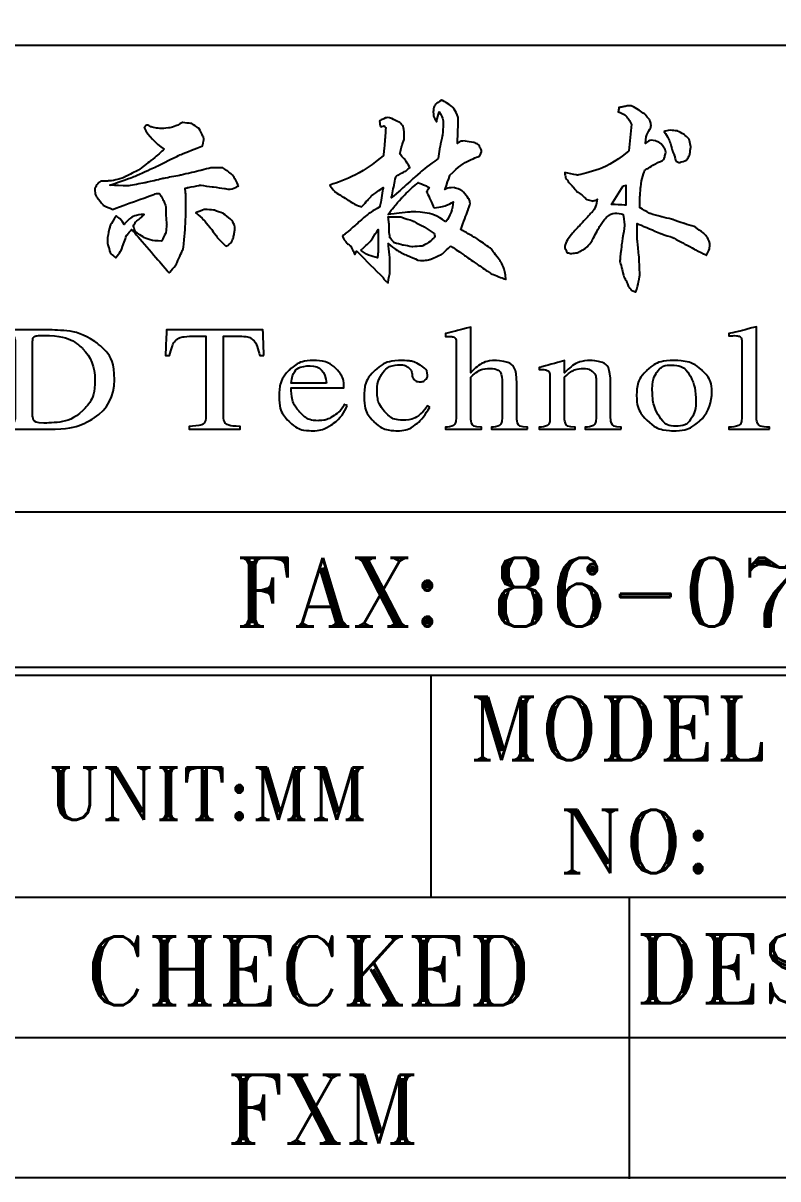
# Model space of a CAD drawing. Header units: millimetres. Extents: x 538 to 2776, y 409 to 1056.
# Drawn here: x 814.9 to 829.66, y 408.57 to 431.18 of the extents above; entities that cross this region are included whole.
import ezdxf

# ---------------------------------------------------------------- set-up
doc = ezdxf.new("R2010")
doc.units = ezdxf.units.MM
doc.layers.add('DWG', color=7, linetype='Continuous')
doc.layers.add('layer 1', color=7, linetype='Continuous')
doc.styles.add('ROMANT', font='ROMANT.shx', dxfattribs={"oblique": 10})

msp = doc.modelspace()

# ---------------------------------------------------------------- linework, layer by layer
at = {"layer": 'DWG', "linetype": 'ByBlock'}
for points in [[(848.042, 501.96), (848.042, 408.586), (714.777, 408.586), (714.777, 501.96)], [(848.042, 408.586), (714.777, 408.586), (714.777, 501.96), (848.042, 501.96)], [(778.418, 418.413), (778.418, 418.575), (848.042, 418.575), (848.042, 418.413)]]:
    msp.add_lwpolyline(points, close=True, dxfattribs=at)
msp.add_lwpolyline([(848.042, 430.742), (778.62, 430.742, 0.414214), (778.418, 430.54), (778.418, 408.586)], format="xyb", dxfattribs=at)
at = {"layer": 'DWG'}
msp.add_lwpolyline([(778.418, 421.614), (848.042, 421.614)], dxfattribs=at)
at = {"layer": 'DWG', "linetype": 'ByBlock'}
for points in [[(822.875, 418.413), (822.875, 414.078)], [(792.124, 414.078), (848.042, 414.078)], [(826.749, 414.078), (826.749, 408.568)], [(802.405, 411.332), (848.042, 411.332)]]:
    msp.add_lwpolyline(points, dxfattribs=at)
at = {"layer": 'layer 1', "color": 0}
for points, knots in [([(823.019, 428.529), (823.019, 428.529), (823.051, 428.757), (823.051, 428.757), (823.051, 428.757), (823.051, 428.757), (823.1, 428.986), (823.1, 428.986), (823.1, 428.986), (823.1, 428.986), (823.117, 429.214), (823.117, 429.214), (823.117, 429.214), (823.117, 429.29), (823.089, 429.366), (823.035, 429.443), (823.035, 429.443), (823.035, 429.443), (822.986, 429.247), (822.986, 429.247), (822.986, 429.247), (822.943, 429.301), (822.92, 429.366), (822.92, 429.443), (822.92, 429.443), (822.92, 429.53), (822.975, 429.606), (823.084, 429.671), (823.084, 429.671), (823.247, 429.595), (823.356, 429.48), (823.41, 429.328), (823.41, 429.328), (823.41, 429.328), (823.394, 428.822), (823.394, 428.822), (823.394, 428.822), (823.427, 428.855), (823.475, 428.871), (823.541, 428.871), (823.541, 428.871), (823.541, 428.871), (823.72, 428.839), (823.72, 428.839), (823.72, 428.839), (823.785, 428.817), (823.823, 428.784), (823.834, 428.741), (823.834, 428.741), (823.867, 428.708), (823.867, 428.654), (823.834, 428.578), (823.834, 428.578), (823.617, 428.501), (823.421, 428.377), (823.247, 428.203), (823.247, 428.203), (823.247, 428.203), (823.149, 427.925), (823.149, 427.925), (823.149, 427.925), (823.182, 427.947), (823.241, 427.958), (823.328, 427.958), (823.328, 427.958), (823.415, 427.936), (823.475, 427.909), (823.508, 427.876), (823.508, 427.876), (823.508, 427.876), (823.622, 427.73), (823.622, 427.73), (823.622, 427.73), (823.644, 427.675), (823.639, 427.61), (823.606, 427.534), (823.606, 427.534), (823.606, 427.534), (823.459, 427.142), (823.459, 427.142), (823.459, 427.142), (823.459, 427.142), (823.769, 426.962), (823.769, 426.962), (823.769, 426.962), (823.769, 426.962), (824.046, 426.767), (824.046, 426.767), (824.046, 426.767), (824.046, 426.767), (824.242, 426.506), (824.242, 426.506), (824.242, 426.506), (824.297, 426.408), (824.329, 426.293), (824.34, 426.163), (824.34, 426.163), (824.34, 426.163), (824.046, 426.277), (824.046, 426.277), (824.046, 426.277), (824.046, 426.277), (823.785, 426.457), (823.785, 426.457), (823.785, 426.457), (823.785, 426.457), (823.524, 426.637), (823.524, 426.637), (823.524, 426.637), (823.524, 426.637), (823.263, 426.816), (823.263, 426.816), (823.263, 426.816), (823.263, 426.816), (823.084, 426.653), (823.084, 426.653), (823.084, 426.653), (823.084, 426.653), (822.856, 426.554), (822.856, 426.554), (822.856, 426.554), (822.769, 426.533), (822.692, 426.527), (822.627, 426.538), (822.627, 426.538), (822.627, 426.538), (822.398, 426.637), (822.398, 426.637), (822.398, 426.637), (822.29, 426.68), (822.17, 426.756), (822.04, 426.865), (822.04, 426.865), (822.061, 426.691), (822.073, 426.56), (822.073, 426.473), (822.073, 426.473), (822.073, 426.408), (822.073, 426.343), (822.073, 426.277), (822.073, 426.277), (822.05, 426.19), (822.04, 426.131), (822.04, 426.098), (822.04, 426.098), (821.974, 426.142), (821.942, 426.174), (821.942, 426.196), (821.942, 426.196), (821.942, 426.196), (821.42, 426.718), (821.42, 426.718), (821.42, 426.718), (821.42, 426.718), (821.387, 426.653), (821.387, 426.653), (821.387, 426.653), (821.387, 426.653), (821.338, 426.751), (821.338, 426.751), (821.338, 426.751), (821.338, 426.751), (821.306, 426.816), (821.306, 426.816), (821.306, 426.816), (821.306, 426.816), (821.24, 426.865), (821.24, 426.865), (821.24, 426.865), (821.24, 426.865), (821.175, 426.946), (821.175, 426.946), (821.175, 426.946), (821.175, 426.946), (821.143, 427.012), (821.143, 427.012), (821.143, 427.012), (821.143, 427.012), (821.207, 427.061), (821.207, 427.061), (821.207, 427.061), (821.36, 427.191), (821.471, 427.289), (821.542, 427.354), (821.542, 427.354), (821.613, 427.42), (821.725, 427.496), (821.876, 427.583), (821.876, 427.583), (821.876, 427.583), (821.942, 427.958), (821.942, 427.958), (821.942, 427.958), (821.855, 427.904), (821.779, 427.849), (821.713, 427.795), (821.713, 427.795), (821.692, 427.773), (821.626, 427.702), (821.518, 427.583), (821.518, 427.583), (821.518, 427.583), (821.387, 427.631), (821.387, 427.631), (821.387, 427.631), (821.387, 427.631), (821.257, 427.713), (821.257, 427.713), (821.257, 427.713), (821.257, 427.713), (821.126, 427.795), (821.126, 427.795), (821.126, 427.795), (821.126, 427.795), (820.996, 427.876), (820.996, 427.876), (820.996, 427.876), (820.996, 427.876), (820.898, 428.007), (820.898, 428.007), (820.898, 428.007), (821.267, 428.126), (821.615, 428.317), (821.942, 428.578), (821.942, 428.578), (821.953, 428.632), (821.963, 428.735), (821.974, 428.888), (821.974, 428.888), (821.986, 429.04), (821.99, 429.122), (821.99, 429.132), (821.99, 429.132), (821.99, 429.132), (821.958, 429.165), (821.958, 429.165), (821.958, 429.165), (821.958, 429.165), (821.893, 429.149), (821.893, 429.149), (821.893, 429.149), (821.86, 429.236), (821.876, 429.285), (821.942, 429.296), (821.942, 429.296), (821.986, 429.328), (822.04, 429.334), (822.105, 429.312), (822.105, 429.312), (822.105, 429.312), (822.268, 429.23), (822.268, 429.23), (822.268, 429.23), (822.323, 429.176), (822.35, 429.116), (822.35, 429.051), (822.35, 429.051), (822.35, 429.051), (822.35, 428.904), (822.35, 428.904), (822.35, 428.904), (822.35, 428.904), (822.301, 428.757), (822.301, 428.757), (822.301, 428.757), (822.301, 428.757), (822.268, 428.627), (822.268, 428.627), (822.268, 428.627), (822.311, 428.561), (822.344, 428.523), (822.366, 428.513), (822.366, 428.513), (822.366, 428.513), (822.464, 428.349), (822.464, 428.349), (822.464, 428.349), (822.464, 428.349), (822.382, 428.284), (822.382, 428.284), (822.382, 428.284), (822.382, 428.284), (822.284, 428.235), (822.284, 428.235), (822.284, 428.235), (822.284, 428.235), (822.203, 428.186), (822.203, 428.186), (822.203, 428.186), (822.192, 428.175), (822.181, 428.143), (822.17, 428.088), (822.17, 428.088), (822.17, 428.088), (822.105, 427.762), (822.105, 427.762), (822.105, 427.762), (822.247, 427.882), (822.385, 428.004), (822.521, 428.129), (822.521, 428.129), (822.657, 428.254), (822.823, 428.387), (823.019, 428.529)], [0, 0, 0, 0, 0.013158, 0.013158, 0.013158, 0.019737, 0.026316, 0.026316, 0.026316, 0.032895, 0.039474, 0.039474, 0.039474, 0.046053, 0.052632, 0.052632, 0.052632, 0.059211, 0.065789, 0.065789, 0.065789, 0.072368, 0.078947, 0.078947, 0.078947, 0.085526, 0.092105, 0.092105, 0.092105, 0.098684, 0.105263, 0.105263, 0.105263, 0.111842, 0.118421, 0.118421, 0.118421, 0.125, 0.131579, 0.131579, 0.131579, 0.138158, 0.144737, 0.144737, 0.144737, 0.151316, 0.157895, 0.157895, 0.157895, 0.164474, 0.171053, 0.171053, 0.171053, 0.177632, 0.184211, 0.184211, 0.184211, 0.190789, 0.197368, 0.197368, 0.197368, 0.203947, 0.210526, 0.210526, 0.210526, 0.217105, 0.223684, 0.223684, 0.223684, 0.230263, 0.236842, 0.236842, 0.236842, 0.243421, 0.25, 0.25, 0.25, 0.256579, 0.263158, 0.263158, 0.263158, 0.269737, 0.276316, 0.276316, 0.276316, 0.282895, 0.289474, 0.289474, 0.289474, 0.296053, 0.302632, 0.302632, 0.302632, 0.309211, 0.315789, 0.315789, 0.315789, 0.322368, 0.328947, 0.328947, 0.328947, 0.335526, 0.342105, 0.342105, 0.342105, 0.348684, 0.355263, 0.355263, 0.355263, 0.361842, 0.368421, 0.368421, 0.368421, 0.375, 0.381579, 0.381579, 0.381579, 0.388158, 0.394737, 0.394737, 0.394737, 0.401316, 0.407895, 0.407895, 0.407895, 0.414474, 0.421053, 0.421053, 0.421053, 0.427632, 0.434211, 0.434211, 0.434211, 0.440789, 0.447368, 0.447368, 0.447368, 0.453947, 0.460526, 0.460526, 0.460526, 0.467105, 0.473684, 0.473684, 0.473684, 0.480263, 0.486842, 0.486842, 0.486842, 0.493421, 0.5, 0.5, 0.5, 0.506579, 0.513158, 0.513158, 0.513158, 0.519737, 0.526316, 0.526316, 0.526316, 0.532895, 0.539474, 0.539474, 0.539474, 0.546053, 0.552632, 0.552632, 0.552632, 0.559211, 0.565789, 0.565789, 0.565789, 0.572368, 0.578947, 0.578947, 0.578947, 0.585526, 0.592105, 0.592105, 0.592105, 0.598684, 0.605263, 0.605263, 0.605263, 0.611842, 0.618421, 0.618421, 0.618421, 0.625, 0.631579, 0.631579, 0.631579, 0.638158, 0.644737, 0.644737, 0.644737, 0.651316, 0.657895, 0.657895, 0.657895, 0.664474, 0.671053, 0.671053, 0.671053, 0.677632, 0.684211, 0.684211, 0.684211, 0.690789, 0.697368, 0.697368, 0.697368, 0.703947, 0.710526, 0.710526, 0.710526, 0.717105, 0.723684, 0.723684, 0.723684, 0.730263, 0.736842, 0.736842, 0.736842, 0.743421, 0.75, 0.75, 0.75, 0.756579, 0.763158, 0.763158, 0.763158, 0.769737, 0.776316, 0.776316, 0.776316, 0.782895, 0.789474, 0.789474, 0.789474, 0.796053, 0.802632, 0.802632, 0.802632, 0.809211, 0.815789, 0.815789, 0.815789, 0.822368, 0.828947, 0.828947, 0.828947, 0.835526, 0.842105, 0.842105, 0.842105, 0.848684, 0.855263, 0.855263, 0.855263, 0.861842, 0.868421, 0.868421, 0.868421, 0.875, 0.881579, 0.881579, 0.881579, 0.888158, 0.894737, 0.894737, 0.894737, 0.901316, 0.907895, 0.907895, 0.907895, 0.914474, 0.921053, 0.921053, 0.921053, 0.927632, 0.934211, 0.934211, 0.934211, 0.940789, 0.947368, 0.947368, 0.947368, 0.953947, 0.960526, 0.960526, 0.960526, 0.967105, 0.973684, 0.973684, 0.973684, 0.980263, 0.986842, 0.986842, 0.986842, 0.993421, 1, 1, 1, 1]), ([(826.748, 428.676), (826.748, 428.676), (826.797, 429.198), (826.797, 429.198), (826.797, 429.198), (826.743, 429.317), (826.656, 429.399), (826.536, 429.443), (826.536, 429.443), (826.536, 429.443), (826.552, 429.524), (826.552, 429.524), (826.552, 429.524), (826.552, 429.524), (826.634, 429.54), (826.634, 429.54), (826.634, 429.54), (826.634, 429.54), (826.716, 429.557), (826.716, 429.557), (826.716, 429.557), (826.716, 429.557), (826.797, 429.557), (826.797, 429.557), (826.797, 429.557), (826.797, 429.557), (826.944, 429.475), (826.944, 429.475), (826.944, 429.475), (826.944, 429.475), (827.058, 429.393), (827.058, 429.393), (827.058, 429.393), (827.058, 429.393), (827.156, 429.279), (827.156, 429.279), (827.156, 429.279), (827.178, 429.214), (827.183, 429.165), (827.172, 429.132), (827.172, 429.132), (827.107, 429.035), (827.074, 428.931), (827.074, 428.822), (827.074, 428.822), (827.129, 428.877), (827.194, 428.893), (827.27, 428.871), (827.27, 428.871), (827.335, 428.85), (827.387, 428.812), (827.425, 428.757), (827.425, 428.757), (827.463, 428.703), (827.472, 428.643), (827.45, 428.578), (827.45, 428.578), (827.45, 428.523), (827.401, 428.48), (827.303, 428.447), (827.303, 428.447), (827.303, 428.447), (827.058, 428.3), (827.058, 428.3), (827.058, 428.3), (827.015, 428.181), (826.987, 428.069), (826.977, 427.966), (826.977, 427.966), (826.966, 427.862), (826.96, 427.73), (826.96, 427.566), (826.96, 427.566), (826.96, 427.566), (827.156, 427.452), (827.156, 427.452), (827.156, 427.452), (827.156, 427.452), (827.385, 427.387), (827.385, 427.387), (827.385, 427.387), (827.385, 427.387), (827.596, 427.338), (827.596, 427.338), (827.596, 427.338), (827.596, 427.338), (827.825, 427.256), (827.825, 427.256), (827.825, 427.256), (827.825, 427.256), (828.037, 427.191), (828.037, 427.191), (828.037, 427.191), (828.037, 427.191), (828.216, 427.061), (828.216, 427.061), (828.216, 427.061), (828.271, 427.006), (828.309, 426.941), (828.331, 426.865), (828.331, 426.865), (828.331, 426.788), (828.309, 426.712), (828.265, 426.637), (828.265, 426.637), (828.265, 426.637), (828.037, 426.751), (828.037, 426.751), (828.037, 426.751), (828.037, 426.751), (827.825, 426.865), (827.825, 426.865), (827.825, 426.865), (827.825, 426.865), (827.613, 426.979), (827.613, 426.979), (827.613, 426.979), (827.613, 426.979), (827.368, 427.061), (827.368, 427.061), (827.368, 427.061), (827.368, 427.061), (826.911, 427.256), (826.911, 427.256), (826.911, 427.256), (826.911, 427.256), (826.911, 426.93), (826.911, 426.93), (826.911, 426.93), (826.911, 426.93), (826.944, 426.604), (826.944, 426.604), (826.944, 426.604), (826.944, 426.604), (826.96, 426.261), (826.96, 426.261), (826.96, 426.261), (826.938, 426.109), (826.911, 425.995), (826.879, 425.918), (826.879, 425.918), (826.879, 425.918), (826.797, 425.951), (826.797, 425.951), (826.797, 425.951), (826.797, 425.951), (826.732, 426.032), (826.732, 426.032), (826.732, 426.032), (826.732, 426.032), (826.699, 426.131), (826.699, 426.131), (826.699, 426.131), (826.699, 426.131), (826.65, 426.212), (826.65, 426.212), (826.65, 426.212), (826.65, 426.212), (826.569, 426.522), (826.569, 426.522), (826.569, 426.522), (826.569, 426.522), (826.601, 426.832), (826.601, 426.832), (826.601, 426.832), (826.601, 426.832), (826.65, 427.126), (826.65, 427.126), (826.65, 427.126), (826.661, 427.191), (826.656, 427.294), (826.634, 427.436), (826.634, 427.436), (826.503, 427.468), (826.408, 427.46), (826.348, 427.411), (826.348, 427.411), (826.289, 427.362), (826.232, 427.294), (826.177, 427.207), (826.177, 427.207), (826.177, 427.207), (826.03, 426.93), (826.03, 426.93), (826.03, 426.93), (825.987, 426.854), (825.921, 426.788), (825.834, 426.734), (825.834, 426.734), (825.834, 426.734), (825.737, 426.685), (825.737, 426.685), (825.737, 426.685), (825.737, 426.685), (825.623, 426.669), (825.623, 426.669), (825.623, 426.669), (825.623, 426.669), (825.541, 426.685), (825.541, 426.685), (825.541, 426.685), (825.541, 426.685), (825.492, 426.783), (825.492, 426.783), (825.492, 426.783), (825.503, 426.87), (825.546, 426.957), (825.623, 427.044), (825.623, 427.044), (825.623, 427.044), (825.818, 427.256), (825.818, 427.256), (825.818, 427.256), (825.818, 427.256), (826.014, 427.468), (826.014, 427.468), (826.014, 427.468), (826.068, 427.523), (826.107, 427.61), (826.128, 427.73), (826.128, 427.73), (826.117, 427.718), (826.085, 427.708), (826.03, 427.697), (826.03, 427.697), (826.03, 427.697), (825.916, 427.73), (825.916, 427.73), (825.916, 427.73), (825.916, 427.73), (825.834, 427.811), (825.834, 427.811), (825.834, 427.811), (825.834, 427.811), (825.737, 427.876), (825.737, 427.876), (825.737, 427.876), (825.737, 427.876), (825.655, 427.974), (825.655, 427.974), (825.655, 427.974), (825.655, 427.974), (825.573, 428.056), (825.573, 428.056), (825.573, 428.056), (825.573, 428.056), (825.508, 428.153), (825.508, 428.153), (825.508, 428.153), (825.508, 428.153), (825.492, 428.252), (825.492, 428.252), (825.492, 428.252), (825.492, 428.252), (825.737, 428.203), (825.737, 428.203), (825.737, 428.203), (826.107, 428.279), (826.443, 428.436), (826.748, 428.676)], [0, 0, 0, 0, 0.015385, 0.015385, 0.015385, 0.023077, 0.030769, 0.030769, 0.030769, 0.038462, 0.046154, 0.046154, 0.046154, 0.053846, 0.061538, 0.061538, 0.061538, 0.069231, 0.076923, 0.076923, 0.076923, 0.084615, 0.092308, 0.092308, 0.092308, 0.1, 0.107692, 0.107692, 0.107692, 0.115385, 0.123077, 0.123077, 0.123077, 0.130769, 0.138462, 0.138462, 0.138462, 0.146154, 0.153846, 0.153846, 0.153846, 0.161538, 0.169231, 0.169231, 0.169231, 0.176923, 0.184615, 0.184615, 0.184615, 0.192308, 0.2, 0.2, 0.2, 0.207692, 0.215385, 0.215385, 0.215385, 0.223077, 0.230769, 0.230769, 0.230769, 0.238462, 0.246154, 0.246154, 0.246154, 0.253846, 0.261538, 0.261538, 0.261538, 0.269231, 0.276923, 0.276923, 0.276923, 0.284615, 0.292308, 0.292308, 0.292308, 0.3, 0.307692, 0.307692, 0.307692, 0.315385, 0.323077, 0.323077, 0.323077, 0.330769, 0.338462, 0.338462, 0.338462, 0.346154, 0.353846, 0.353846, 0.353846, 0.361538, 0.369231, 0.369231, 0.369231, 0.376923, 0.384615, 0.384615, 0.384615, 0.392308, 0.4, 0.4, 0.4, 0.407692, 0.415385, 0.415385, 0.415385, 0.423077, 0.430769, 0.430769, 0.430769, 0.438462, 0.446154, 0.446154, 0.446154, 0.453846, 0.461538, 0.461538, 0.461538, 0.469231, 0.476923, 0.476923, 0.476923, 0.484615, 0.492308, 0.492308, 0.492308, 0.5, 0.507692, 0.507692, 0.507692, 0.515385, 0.523077, 0.523077, 0.523077, 0.530769, 0.538462, 0.538462, 0.538462, 0.546154, 0.553846, 0.553846, 0.553846, 0.561538, 0.569231, 0.569231, 0.569231, 0.576923, 0.584615, 0.584615, 0.584615, 0.592308, 0.6, 0.6, 0.6, 0.607692, 0.615385, 0.615385, 0.615385, 0.623077, 0.630769, 0.630769, 0.630769, 0.638462, 0.646154, 0.646154, 0.646154, 0.653846, 0.661538, 0.661538, 0.661538, 0.669231, 0.676923, 0.676923, 0.676923, 0.684615, 0.692308, 0.692308, 0.692308, 0.7, 0.707692, 0.707692, 0.707692, 0.715385, 0.723077, 0.723077, 0.723077, 0.730769, 0.738462, 0.738462, 0.738462, 0.746154, 0.753846, 0.753846, 0.753846, 0.761538, 0.769231, 0.769231, 0.769231, 0.776923, 0.784615, 0.784615, 0.784615, 0.792308, 0.8, 0.8, 0.8, 0.807692, 0.815385, 0.815385, 0.815385, 0.823077, 0.830769, 0.830769, 0.830769, 0.838462, 0.846154, 0.846154, 0.846154, 0.853846, 0.861538, 0.861538, 0.861538, 0.869231, 0.876923, 0.876923, 0.876923, 0.884615, 0.892308, 0.892308, 0.892308, 0.9, 0.907692, 0.907692, 0.907692, 0.915385, 0.923077, 0.923077, 0.923077, 0.930769, 0.938462, 0.938462, 0.938462, 0.946154, 0.953846, 0.953846, 0.953846, 0.961538, 0.969231, 0.969231, 0.969231, 0.976923, 0.984615, 0.984615, 0.984615, 0.992308, 1, 1, 1, 1]), ([(817.657, 428.708), (817.483, 428.828), (817.353, 428.969), (817.266, 429.132), (817.266, 429.132), (817.299, 429.187), (817.342, 429.192), (817.396, 429.149), (817.396, 429.149), (817.483, 429.127), (817.554, 429.116), (817.609, 429.116), (817.609, 429.116), (817.739, 429.116), (817.875, 429.154), (818.016, 429.23), (818.016, 429.23), (818.016, 429.23), (818.196, 429.214), (818.196, 429.214), (818.196, 429.214), (818.196, 429.214), (818.343, 429.116), (818.343, 429.116), (818.343, 429.116), (818.343, 429.116), (818.424, 428.953), (818.424, 428.953), (818.424, 428.953), (818.435, 428.921), (818.43, 428.861), (818.408, 428.774), (818.408, 428.774), (818.408, 428.774), (817.951, 428.594), (817.951, 428.594), (817.951, 428.594), (817.951, 428.594), (817.494, 428.366), (817.494, 428.366), (817.494, 428.366), (817.494, 428.366), (817.054, 428.17), (817.054, 428.17), (817.054, 428.17), (817.054, 428.17), (816.597, 428.007), (816.597, 428.007), (816.597, 428.007), (816.597, 428.007), (816.956, 427.991), (816.956, 427.991), (816.956, 427.991), (816.956, 427.991), (817.299, 428.056), (817.299, 428.056), (817.299, 428.056), (817.299, 428.056), (817.641, 428.137), (817.641, 428.137), (817.641, 428.137), (817.641, 428.137), (817.984, 428.203), (817.984, 428.203), (817.984, 428.203), (817.984, 428.203), (818.196, 428.252), (818.196, 428.252), (818.196, 428.252), (818.196, 428.252), (818.392, 428.3), (818.392, 428.3), (818.392, 428.3), (818.392, 428.3), (818.587, 428.349), (818.587, 428.349), (818.587, 428.349), (818.587, 428.349), (818.8, 428.349), (818.8, 428.349), (818.8, 428.349), (818.8, 428.349), (818.898, 428.284), (818.898, 428.284), (818.898, 428.284), (818.898, 428.284), (818.995, 428.203), (818.995, 428.203), (818.995, 428.203), (818.995, 428.203), (819.061, 428.105), (819.061, 428.105), (819.061, 428.105), (819.061, 428.105), (819.109, 427.991), (819.109, 427.991), (819.109, 427.991), (819.022, 427.936), (818.935, 427.92), (818.848, 427.942), (818.848, 427.942), (818.848, 427.942), (818.604, 427.974), (818.604, 427.974), (818.604, 427.974), (818.604, 427.974), (818.359, 428.007), (818.359, 428.007), (818.359, 428.007), (818.359, 428.007), (818.115, 427.958), (818.115, 427.958), (818.115, 427.958), (818.115, 427.958), (818.065, 427.942), (818.065, 427.942), (818.065, 427.942), (818.065, 427.942), (818.082, 427.827), (818.082, 427.827), (818.082, 427.827), (818.082, 427.827), (818.082, 427.762), (818.082, 427.762), (818.082, 427.762), (818.082, 427.762), (818.082, 427.42), (818.082, 427.42), (818.082, 427.42), (818.082, 427.42), (818.065, 427.093), (818.065, 427.093), (818.065, 427.093), (818.065, 427.093), (818.032, 426.767), (818.032, 426.767), (818.032, 426.767), (818.032, 426.767), (817.886, 426.44), (817.886, 426.44), (817.886, 426.44), (817.886, 426.44), (817.755, 426.293), (817.755, 426.293), (817.755, 426.293), (817.755, 426.293), (817.021, 427.142), (817.021, 427.142), (817.021, 427.142), (817.021, 427.142), (816.924, 427.028), (816.924, 427.028), (816.924, 427.028), (816.924, 427.028), (816.874, 426.881), (816.874, 426.881), (816.874, 426.881), (816.874, 426.881), (816.809, 426.718), (816.809, 426.718), (816.809, 426.718), (816.809, 426.718), (816.711, 426.587), (816.711, 426.587), (816.711, 426.587), (816.635, 426.642), (816.591, 426.701), (816.58, 426.767), (816.58, 426.767), (816.559, 426.811), (816.548, 426.881), (816.548, 426.979), (816.548, 426.979), (816.548, 426.979), (816.597, 427.207), (816.597, 427.207), (816.597, 427.207), (816.597, 427.207), (816.711, 427.403), (816.711, 427.403), (816.711, 427.403), (816.777, 427.37), (816.831, 427.316), (816.874, 427.24), (816.874, 427.24), (816.972, 427.36), (817.102, 427.425), (817.266, 427.436), (817.266, 427.436), (817.266, 427.436), (817.185, 427.354), (817.185, 427.354), (817.185, 427.354), (817.185, 427.354), (817.102, 427.289), (817.102, 427.289), (817.102, 427.289), (817.102, 427.289), (817.054, 427.207), (817.054, 427.207), (817.054, 427.207), (817.054, 427.207), (817.086, 427.109), (817.086, 427.109), (817.086, 427.109), (817.239, 426.979), (817.413, 426.914), (817.609, 426.914), (817.609, 426.914), (817.609, 426.914), (817.69, 427.077), (817.69, 427.077), (817.69, 427.077), (817.69, 427.077), (817.707, 427.24), (817.707, 427.24), (817.707, 427.24), (817.707, 427.24), (817.69, 427.42), (817.69, 427.42), (817.69, 427.42), (817.69, 427.42), (817.69, 427.583), (817.69, 427.583), (817.69, 427.583), (817.69, 427.583), (817.657, 427.681), (817.657, 427.681), (817.657, 427.681), (817.657, 427.681), (817.609, 427.778), (817.609, 427.778), (817.609, 427.778), (817.609, 427.778), (817.56, 427.844), (817.56, 427.844), (817.56, 427.844), (817.505, 427.844), (817.473, 427.838), (817.462, 427.827), (817.462, 427.827), (817.462, 427.827), (816.646, 427.534), (816.646, 427.534), (816.646, 427.534), (816.646, 427.534), (816.466, 427.615), (816.466, 427.615), (816.466, 427.615), (816.466, 427.615), (816.336, 427.778), (816.336, 427.778), (816.336, 427.778), (816.314, 427.811), (816.303, 427.865), (816.303, 427.942), (816.303, 427.942), (816.325, 427.996), (816.363, 428.045), (816.417, 428.088), (816.417, 428.088), (816.417, 428.088), (816.548, 428.088), (816.548, 428.088), (816.548, 428.088), (816.624, 428.088), (816.727, 428.11), (816.858, 428.153), (816.858, 428.153), (816.858, 428.153), (817.152, 428.3), (817.152, 428.3), (817.152, 428.3), (817.152, 428.3), (817.413, 428.496), (817.413, 428.496), (817.413, 428.496), (817.413, 428.496), (817.657, 428.708), (817.657, 428.708)], [0, 0, 0, 0, 0.014286, 0.014286, 0.014286, 0.021429, 0.028571, 0.028571, 0.028571, 0.035714, 0.042857, 0.042857, 0.042857, 0.05, 0.057143, 0.057143, 0.057143, 0.064286, 0.071429, 0.071429, 0.071429, 0.078571, 0.085714, 0.085714, 0.085714, 0.092857, 0.1, 0.1, 0.1, 0.107143, 0.114286, 0.114286, 0.114286, 0.121429, 0.128571, 0.128571, 0.128571, 0.135714, 0.142857, 0.142857, 0.142857, 0.15, 0.157143, 0.157143, 0.157143, 0.164286, 0.171429, 0.171429, 0.171429, 0.178571, 0.185714, 0.185714, 0.185714, 0.192857, 0.2, 0.2, 0.2, 0.207143, 0.214286, 0.214286, 0.214286, 0.221429, 0.228571, 0.228571, 0.228571, 0.235714, 0.242857, 0.242857, 0.242857, 0.25, 0.257143, 0.257143, 0.257143, 0.264286, 0.271429, 0.271429, 0.271429, 0.278571, 0.285714, 0.285714, 0.285714, 0.292857, 0.3, 0.3, 0.3, 0.307143, 0.314286, 0.314286, 0.314286, 0.321429, 0.328571, 0.328571, 0.328571, 0.335714, 0.342857, 0.342857, 0.342857, 0.35, 0.357143, 0.357143, 0.357143, 0.364286, 0.371429, 0.371429, 0.371429, 0.378571, 0.385714, 0.385714, 0.385714, 0.392857, 0.4, 0.4, 0.4, 0.407143, 0.414286, 0.414286, 0.414286, 0.421429, 0.428571, 0.428571, 0.428571, 0.435714, 0.442857, 0.442857, 0.442857, 0.45, 0.457143, 0.457143, 0.457143, 0.464286, 0.471429, 0.471429, 0.471429, 0.478571, 0.485714, 0.485714, 0.485714, 0.492857, 0.5, 0.5, 0.5, 0.507143, 0.514286, 0.514286, 0.514286, 0.521429, 0.528571, 0.528571, 0.528571, 0.535714, 0.542857, 0.542857, 0.542857, 0.55, 0.557143, 0.557143, 0.557143, 0.564286, 0.571429, 0.571429, 0.571429, 0.578571, 0.585714, 0.585714, 0.585714, 0.592857, 0.6, 0.6, 0.6, 0.607143, 0.614286, 0.614286, 0.614286, 0.621429, 0.628571, 0.628571, 0.628571, 0.635714, 0.642857, 0.642857, 0.642857, 0.65, 0.657143, 0.657143, 0.657143, 0.664286, 0.671429, 0.671429, 0.671429, 0.678571, 0.685714, 0.685714, 0.685714, 0.692857, 0.7, 0.7, 0.7, 0.707143, 0.714286, 0.714286, 0.714286, 0.721429, 0.728571, 0.728571, 0.728571, 0.735714, 0.742857, 0.742857, 0.742857, 0.75, 0.757143, 0.757143, 0.757143, 0.764286, 0.771429, 0.771429, 0.771429, 0.778571, 0.785714, 0.785714, 0.785714, 0.792857, 0.8, 0.8, 0.8, 0.807143, 0.814286, 0.814286, 0.814286, 0.821429, 0.828571, 0.828571, 0.828571, 0.835714, 0.842857, 0.842857, 0.842857, 0.85, 0.857143, 0.857143, 0.857143, 0.864286, 0.871429, 0.871429, 0.871429, 0.878571, 0.885714, 0.885714, 0.885714, 0.892857, 0.9, 0.9, 0.9, 0.907143, 0.914286, 0.914286, 0.914286, 0.921429, 0.928571, 0.928571, 0.928571, 0.935714, 0.942857, 0.942857, 0.942857, 0.95, 0.957143, 0.957143, 0.957143, 0.964286, 0.971429, 0.971429, 0.971429, 0.978571, 0.985714, 0.985714, 0.985714, 0.992857, 1, 1, 1, 1]), ([(827.923, 428.904), (827.923, 428.904), (827.955, 428.757), (827.955, 428.757), (827.955, 428.757), (827.955, 428.757), (827.939, 428.61), (827.939, 428.61), (827.939, 428.61), (827.907, 428.545), (827.885, 428.507), (827.874, 428.496), (827.874, 428.496), (827.874, 428.496), (827.727, 428.447), (827.727, 428.447), (827.727, 428.447), (827.727, 428.447), (827.662, 428.48), (827.662, 428.48), (827.662, 428.48), (827.662, 428.48), (827.646, 428.545), (827.646, 428.545), (827.646, 428.545), (827.646, 428.545), (827.629, 428.61), (827.629, 428.61), (827.629, 428.61), (827.629, 428.61), (827.596, 428.676), (827.596, 428.676), (827.596, 428.676), (827.564, 428.828), (827.509, 428.953), (827.433, 429.051), (827.433, 429.051), (827.444, 429.062), (827.488, 429.073), (827.564, 429.083), (827.564, 429.083), (827.564, 429.083), (827.694, 429.067), (827.694, 429.067), (827.694, 429.067), (827.694, 429.067), (827.825, 429.002), (827.825, 429.002), (827.825, 429.002), (827.825, 429.002), (827.923, 428.904), (827.923, 428.904)], [0, 0, 0, 0, 0.076923, 0.076923, 0.076923, 0.115385, 0.153846, 0.153846, 0.153846, 0.192308, 0.230769, 0.230769, 0.230769, 0.269231, 0.307692, 0.307692, 0.307692, 0.346154, 0.384615, 0.384615, 0.384615, 0.423077, 0.461538, 0.461538, 0.461538, 0.5, 0.538462, 0.538462, 0.538462, 0.576923, 0.615385, 0.615385, 0.615385, 0.653846, 0.692308, 0.692308, 0.692308, 0.730769, 0.769231, 0.769231, 0.769231, 0.807692, 0.846154, 0.846154, 0.846154, 0.884615, 0.923077, 0.923077, 0.923077, 0.961538, 1, 1, 1, 1]), ([(823.166, 427.289), (823.253, 427.409), (823.301, 427.539), (823.312, 427.681), (823.312, 427.681), (823.204, 427.615), (823.079, 427.577), (822.937, 427.566), (822.937, 427.566), (822.937, 427.566), (822.79, 427.876), (822.79, 427.876), (822.79, 427.876), (822.79, 427.876), (822.839, 427.958), (822.839, 427.958), (822.839, 427.958), (822.839, 427.958), (822.79, 427.991), (822.79, 427.991), (822.79, 427.991), (822.79, 427.991), (822.709, 428.023), (822.709, 428.023), (822.709, 428.023), (822.709, 428.023), (822.627, 428.056), (822.627, 428.056), (822.627, 428.056), (822.529, 427.979), (822.428, 427.887), (822.325, 427.778), (822.325, 427.778), (822.222, 427.67), (822.127, 427.555), (822.04, 427.436), (822.04, 427.436), (822.04, 427.436), (822.497, 427.484), (822.497, 427.484), (822.497, 427.484), (822.769, 427.484), (822.991, 427.42), (823.166, 427.289)], [0, 0, 0, 0, 0.090909, 0.090909, 0.090909, 0.136364, 0.181818, 0.181818, 0.181818, 0.227273, 0.272727, 0.272727, 0.272727, 0.318182, 0.363636, 0.363636, 0.363636, 0.409091, 0.454545, 0.454545, 0.454545, 0.5, 0.545455, 0.545455, 0.545455, 0.590909, 0.636364, 0.636364, 0.636364, 0.681818, 0.727273, 0.727273, 0.727273, 0.772727, 0.818182, 0.818182, 0.818182, 0.863636, 0.909091, 0.909091, 0.909091, 0.954545, 1, 1, 1, 1]), ([(826.634, 427.991), (826.634, 427.991), (826.406, 427.631), (826.406, 427.631), (826.406, 427.631), (826.406, 427.631), (826.683, 427.615), (826.683, 427.615), (826.683, 427.615), (826.683, 427.615), (826.683, 428.007), (826.683, 428.007), (826.683, 428.007), (826.683, 428.007), (826.634, 427.991), (826.634, 427.991)], [0, 0, 0, 0, 0.25, 0.25, 0.25, 0.375, 0.5, 0.5, 0.5, 0.625, 0.75, 0.75, 0.75, 0.875, 1, 1, 1, 1]), ([(818.865, 426.816), (818.865, 426.816), (818.701, 426.979), (818.701, 426.979), (818.701, 426.979), (818.701, 426.979), (818.587, 427.142), (818.587, 427.142), (818.587, 427.142), (818.587, 427.142), (818.44, 427.322), (818.44, 427.322), (818.44, 427.322), (818.44, 427.322), (818.277, 427.468), (818.277, 427.468), (818.277, 427.468), (818.277, 427.468), (818.457, 427.534), (818.457, 427.534), (818.457, 427.534), (818.457, 427.534), (818.637, 427.517), (818.637, 427.517), (818.637, 427.517), (818.637, 427.517), (818.816, 427.452), (818.816, 427.452), (818.816, 427.452), (818.816, 427.452), (818.962, 427.338), (818.962, 427.338), (818.962, 427.338), (819.028, 427.262), (819.049, 427.169), (819.028, 427.061), (819.028, 427.061), (819.028, 427.061), (819.012, 426.979), (819.012, 426.979), (819.012, 426.979), (819.012, 426.979), (818.979, 426.898), (818.979, 426.898), (818.979, 426.898), (818.979, 426.898), (818.914, 426.832), (818.914, 426.832), (818.914, 426.832), (818.914, 426.832), (818.865, 426.816), (818.865, 426.816)], [0, 0, 0, 0, 0.076923, 0.076923, 0.076923, 0.115385, 0.153846, 0.153846, 0.153846, 0.192308, 0.230769, 0.230769, 0.230769, 0.269231, 0.307692, 0.307692, 0.307692, 0.346154, 0.384615, 0.384615, 0.384615, 0.423077, 0.461538, 0.461538, 0.461538, 0.5, 0.538462, 0.538462, 0.538462, 0.576923, 0.615385, 0.615385, 0.615385, 0.653846, 0.692308, 0.692308, 0.692308, 0.730769, 0.769231, 0.769231, 0.769231, 0.807692, 0.846154, 0.846154, 0.846154, 0.884615, 0.923077, 0.923077, 0.923077, 0.961538, 1, 1, 1, 1]), ([(822.937, 427.061), (822.937, 427.061), (822.741, 427.191), (822.741, 427.191), (822.741, 427.191), (822.741, 427.191), (822.529, 427.305), (822.529, 427.305), (822.529, 427.305), (822.529, 427.305), (822.284, 427.387), (822.284, 427.387), (822.284, 427.387), (822.284, 427.387), (822.04, 427.387), (822.04, 427.387), (822.04, 427.387), (822.04, 427.387), (822.056, 427.256), (822.056, 427.256), (822.056, 427.256), (822.056, 427.256), (822.056, 427.109), (822.056, 427.109), (822.056, 427.109), (822.056, 427.109), (822.073, 426.979), (822.073, 426.979), (822.073, 426.979), (822.073, 426.979), (822.154, 426.881), (822.154, 426.881), (822.154, 426.881), (822.154, 426.881), (822.334, 426.832), (822.334, 426.832), (822.334, 426.832), (822.334, 426.832), (822.513, 426.8), (822.513, 426.8), (822.513, 426.8), (822.513, 426.8), (822.709, 426.816), (822.709, 426.816), (822.709, 426.816), (822.709, 426.816), (822.872, 426.914), (822.872, 426.914), (822.872, 426.914), (822.872, 426.914), (822.904, 426.946), (822.904, 426.946), (822.904, 426.946), (822.904, 426.946), (822.953, 426.995), (822.953, 426.995), (822.953, 426.995), (822.953, 426.995), (822.937, 427.061), (822.937, 427.061)], [0, 0, 0, 0, 0.066667, 0.066667, 0.066667, 0.1, 0.133333, 0.133333, 0.133333, 0.166667, 0.2, 0.2, 0.2, 0.233333, 0.266667, 0.266667, 0.266667, 0.3, 0.333333, 0.333333, 0.333333, 0.366667, 0.4, 0.4, 0.4, 0.433333, 0.466667, 0.466667, 0.466667, 0.5, 0.533333, 0.533333, 0.533333, 0.566667, 0.6, 0.6, 0.6, 0.633333, 0.666667, 0.666667, 0.666667, 0.7, 0.733333, 0.733333, 0.733333, 0.766667, 0.8, 0.8, 0.8, 0.833333, 0.866667, 0.866667, 0.866667, 0.9, 0.933333, 0.933333, 0.933333, 0.966667, 1, 1, 1, 1]), ([(821.501, 426.734), (821.599, 426.658), (821.708, 426.609), (821.828, 426.587), (821.828, 426.587), (821.839, 426.653), (821.844, 426.751), (821.844, 426.881), (821.844, 426.881), (821.844, 427.012), (821.844, 427.099), (821.844, 427.142), (821.844, 427.142), (821.746, 426.99), (821.689, 426.905), (821.672, 426.889), (821.672, 426.889), (821.656, 426.873), (821.599, 426.821), (821.501, 426.734)], [0, 0, 0, 0, 0.2, 0.2, 0.2, 0.3, 0.4, 0.4, 0.4, 0.5, 0.6, 0.6, 0.6, 0.7, 0.8, 0.8, 0.8, 0.9, 1, 1, 1, 1]), ([(816.684, 424.201), (816.684, 423.874), (816.553, 423.626), (816.29, 423.456), (816.29, 423.456), (816.061, 423.307), (815.765, 423.233), (815.403, 423.233), (815.403, 423.233), (815.403, 423.233), (814.452, 423.233), (814.452, 423.233), (814.452, 423.233), (814.452, 423.233), (814.452, 423.289), (814.452, 423.289), (814.452, 423.289), (814.566, 423.289), (814.645, 423.306), (814.689, 423.341), (814.689, 423.341), (814.727, 423.371), (814.746, 423.419), (814.746, 423.485), (814.746, 423.485), (814.746, 423.485), (814.746, 424.928), (814.746, 424.928), (814.746, 424.928), (814.746, 425.056), (814.648, 425.119), (814.452, 425.119), (814.452, 425.119), (814.452, 425.119), (814.452, 425.175), (814.452, 425.175), (814.452, 425.175), (814.452, 425.175), (815.403, 425.175), (815.403, 425.175), (815.403, 425.175), (815.774, 425.175), (816.073, 425.099), (816.3, 424.946), (816.3, 424.946), (816.556, 424.774), (816.684, 424.526), (816.684, 424.201)], [0, 0, 0, 0, 0.083333, 0.083333, 0.083333, 0.125, 0.166667, 0.166667, 0.166667, 0.208333, 0.25, 0.25, 0.25, 0.291667, 0.333333, 0.333333, 0.333333, 0.375, 0.416667, 0.416667, 0.416667, 0.458333, 0.5, 0.5, 0.5, 0.541667, 0.583333, 0.583333, 0.583333, 0.625, 0.666667, 0.666667, 0.666667, 0.708333, 0.75, 0.75, 0.75, 0.791667, 0.833333, 0.833333, 0.833333, 0.875, 0.916667, 0.916667, 0.916667, 0.958333, 1, 1, 1, 1]), ([(816.304, 424.201), (816.304, 424.451), (816.225, 424.654), (816.067, 424.808), (816.067, 424.808), (815.889, 424.98), (815.634, 425.066), (815.303, 425.066), (815.303, 425.066), (815.216, 425.066), (815.16, 425.062), (815.136, 425.052), (815.136, 425.052), (815.103, 425.038), (815.086, 425.004), (815.086, 424.949), (815.086, 424.949), (815.086, 424.949), (815.086, 423.494), (815.086, 423.494), (815.086, 423.494), (815.086, 423.4), (815.158, 423.353), (815.303, 423.353), (815.303, 423.353), (815.639, 423.353), (815.893, 423.434), (816.067, 423.597), (816.067, 423.597), (816.225, 423.745), (816.304, 423.947), (816.304, 424.201)], [0, 0, 0, 0, 0.125, 0.125, 0.125, 0.1875, 0.25, 0.25, 0.25, 0.3125, 0.375, 0.375, 0.375, 0.4375, 0.5, 0.5, 0.5, 0.5625, 0.625, 0.625, 0.625, 0.6875, 0.75, 0.75, 0.75, 0.8125, 0.875, 0.875, 0.875, 0.9375, 1, 1, 1, 1]), ([(819.609, 424.676), (819.609, 424.676), (819.529, 424.676), (819.529, 424.676), (819.529, 424.676), (819.486, 424.823), (819.455, 424.91), (819.435, 424.937), (819.435, 424.937), (819.377, 425.014), (819.273, 425.052), (819.122, 425.052), (819.122, 425.052), (819.122, 425.052), (818.815, 425.052), (818.815, 425.052), (818.815, 425.052), (818.815, 425.052), (818.815, 423.485), (818.815, 423.485), (818.815, 423.485), (818.815, 423.354), (818.924, 423.289), (819.142, 423.289), (819.142, 423.289), (819.142, 423.289), (819.142, 423.233), (819.142, 423.233), (819.142, 423.233), (819.142, 423.233), (818.148, 423.233), (818.148, 423.233), (818.148, 423.233), (818.148, 423.233), (818.148, 423.289), (818.148, 423.289), (818.148, 423.289), (818.366, 423.289), (818.475, 423.354), (818.475, 423.485), (818.475, 423.485), (818.475, 423.485), (818.475, 425.052), (818.475, 425.052), (818.475, 425.052), (818.475, 425.052), (818.208, 425.052), (818.208, 425.052), (818.208, 425.052), (818.034, 425.052), (817.917, 425.015), (817.857, 424.94), (817.857, 424.94), (817.831, 424.907), (817.8, 424.819), (817.764, 424.676), (817.764, 424.676), (817.764, 424.676), (817.684, 424.676), (817.684, 424.676), (817.684, 424.676), (817.684, 424.676), (817.704, 425.175), (817.704, 425.175), (817.704, 425.175), (817.704, 425.175), (819.589, 425.175), (819.589, 425.175), (819.589, 425.175), (819.589, 425.175), (819.609, 424.676), (819.609, 424.676)], [0, 0, 0, 0, 0.055556, 0.055556, 0.055556, 0.083333, 0.111111, 0.111111, 0.111111, 0.138889, 0.166667, 0.166667, 0.166667, 0.194444, 0.222222, 0.222222, 0.222222, 0.25, 0.277778, 0.277778, 0.277778, 0.305556, 0.333333, 0.333333, 0.333333, 0.361111, 0.388889, 0.388889, 0.388889, 0.416667, 0.444444, 0.444444, 0.444444, 0.472222, 0.5, 0.5, 0.5, 0.527778, 0.555556, 0.555556, 0.555556, 0.583333, 0.611111, 0.611111, 0.611111, 0.638889, 0.666667, 0.666667, 0.666667, 0.694444, 0.722222, 0.722222, 0.722222, 0.75, 0.777778, 0.777778, 0.777778, 0.805556, 0.833333, 0.833333, 0.833333, 0.861111, 0.888889, 0.888889, 0.888889, 0.916667, 0.944444, 0.944444, 0.944444, 0.972222, 1, 1, 1, 1]), ([(824.763, 423.233), (824.763, 423.233), (824.059, 423.233), (824.059, 423.233), (824.059, 423.233), (824.059, 423.233), (824.059, 423.274), (824.059, 423.274), (824.059, 423.274), (824.199, 423.274), (824.269, 423.336), (824.269, 423.462), (824.269, 423.462), (824.269, 423.462), (824.269, 424.148), (824.269, 424.148), (824.269, 424.148), (824.269, 424.33), (824.186, 424.421), (824.019, 424.421), (824.019, 424.421), (823.888, 424.421), (823.766, 424.363), (823.652, 424.248), (823.652, 424.248), (823.652, 424.248), (823.652, 423.462), (823.652, 423.462), (823.652, 423.462), (823.652, 423.336), (823.722, 423.274), (823.862, 423.274), (823.862, 423.274), (823.862, 423.274), (823.862, 423.233), (823.862, 423.233), (823.862, 423.233), (823.862, 423.233), (823.158, 423.233), (823.158, 423.233), (823.158, 423.233), (823.158, 423.233), (823.158, 423.274), (823.158, 423.274), (823.158, 423.274), (823.299, 423.274), (823.369, 423.336), (823.369, 423.462), (823.369, 423.462), (823.369, 423.462), (823.369, 424.911), (823.369, 424.911), (823.369, 424.911), (823.369, 424.979), (823.354, 425.02), (823.325, 425.034), (823.325, 425.034), (823.308, 425.044), (823.252, 425.049), (823.158, 425.049), (823.158, 425.049), (823.158, 425.049), (823.158, 425.102), (823.158, 425.102), (823.158, 425.102), (823.252, 425.123), (823.416, 425.166), (823.652, 425.231), (823.652, 425.231), (823.652, 425.231), (823.652, 424.339), (823.652, 424.339), (823.652, 424.339), (823.803, 424.497), (823.965, 424.576), (824.136, 424.576), (824.136, 424.576), (824.414, 424.576), (824.553, 424.428), (824.553, 424.131), (824.553, 424.131), (824.553, 424.131), (824.553, 423.462), (824.553, 423.462), (824.553, 423.462), (824.553, 423.336), (824.623, 423.274), (824.763, 423.274), (824.763, 423.274), (824.763, 423.274), (824.763, 423.233), (824.763, 423.233)], [0, 0, 0, 0, 0.043478, 0.043478, 0.043478, 0.065217, 0.086957, 0.086957, 0.086957, 0.108696, 0.130435, 0.130435, 0.130435, 0.152174, 0.173913, 0.173913, 0.173913, 0.195652, 0.217391, 0.217391, 0.217391, 0.23913, 0.26087, 0.26087, 0.26087, 0.282609, 0.304348, 0.304348, 0.304348, 0.326087, 0.347826, 0.347826, 0.347826, 0.369565, 0.391304, 0.391304, 0.391304, 0.413043, 0.434783, 0.434783, 0.434783, 0.456522, 0.478261, 0.478261, 0.478261, 0.5, 0.521739, 0.521739, 0.521739, 0.543478, 0.565217, 0.565217, 0.565217, 0.586957, 0.608696, 0.608696, 0.608696, 0.630435, 0.652174, 0.652174, 0.652174, 0.673913, 0.695652, 0.695652, 0.695652, 0.717391, 0.73913, 0.73913, 0.73913, 0.76087, 0.782609, 0.782609, 0.782609, 0.804348, 0.826087, 0.826087, 0.826087, 0.847826, 0.869565, 0.869565, 0.869565, 0.891304, 0.913043, 0.913043, 0.913043, 0.934783, 0.956522, 0.956522, 0.956522, 0.978261, 1, 1, 1, 1]), ([(829.493, 423.233), (829.493, 423.233), (828.699, 423.233), (828.699, 423.233), (828.699, 423.233), (828.699, 423.233), (828.699, 423.274), (828.699, 423.274), (828.699, 423.274), (828.87, 423.274), (828.956, 423.336), (828.956, 423.462), (828.956, 423.462), (828.956, 423.462), (828.956, 424.926), (828.956, 424.926), (828.956, 424.926), (828.956, 424.978), (828.946, 425.015), (828.926, 425.034), (828.926, 425.034), (828.906, 425.054), (828.868, 425.063), (828.812, 425.063), (828.812, 425.063), (828.783, 425.063), (828.746, 425.062), (828.699, 425.058), (828.699, 425.058), (828.699, 425.058), (828.699, 425.102), (828.699, 425.102), (828.699, 425.102), (828.808, 425.125), (828.988, 425.17), (829.239, 425.237), (829.239, 425.237), (829.239, 425.237), (829.239, 423.462), (829.239, 423.462), (829.239, 423.462), (829.239, 423.336), (829.324, 423.274), (829.493, 423.274), (829.493, 423.274), (829.493, 423.274), (829.493, 423.233), (829.493, 423.233)], [0, 0, 0, 0, 0.083333, 0.083333, 0.083333, 0.125, 0.166667, 0.166667, 0.166667, 0.208333, 0.25, 0.25, 0.25, 0.291667, 0.333333, 0.333333, 0.333333, 0.375, 0.416667, 0.416667, 0.416667, 0.458333, 0.5, 0.5, 0.5, 0.541667, 0.583333, 0.583333, 0.583333, 0.625, 0.666667, 0.666667, 0.666667, 0.708333, 0.75, 0.75, 0.75, 0.791667, 0.833333, 0.833333, 0.833333, 0.875, 0.916667, 0.916667, 0.916667, 0.958333, 1, 1, 1, 1]), ([(821.234, 423.696), (821.192, 423.561), (821.104, 423.446), (820.972, 423.349), (820.972, 423.349), (820.84, 423.252), (820.699, 423.203), (820.55, 423.203), (820.55, 423.203), (820.374, 423.203), (820.226, 423.261), (820.106, 423.377), (820.106, 423.377), (819.973, 423.502), (819.906, 423.671), (819.906, 423.884), (819.906, 423.884), (819.906, 424.084), (819.97, 424.249), (820.096, 424.38), (820.096, 424.38), (820.223, 424.511), (820.385, 424.576), (820.583, 424.576), (820.583, 424.576), (820.763, 424.576), (820.907, 424.525), (821.014, 424.422), (821.014, 424.422), (821.12, 424.32), (821.174, 424.193), (821.174, 424.043), (821.174, 424.043), (821.174, 424.043), (820.14, 424.043), (820.14, 424.043), (820.14, 424.043), (820.14, 423.859), (820.191, 423.706), (820.295, 423.583), (820.295, 423.583), (820.398, 423.461), (820.524, 423.4), (820.673, 423.4), (820.673, 423.4), (820.78, 423.4), (820.884, 423.434), (820.984, 423.503), (820.984, 423.503), (821.075, 423.563), (821.14, 423.635), (821.18, 423.717), (821.18, 423.717), (821.18, 423.717), (821.234, 423.696), (821.234, 423.696)], [0, 0, 0, 0, 0.071429, 0.071429, 0.071429, 0.107143, 0.142857, 0.142857, 0.142857, 0.178571, 0.214286, 0.214286, 0.214286, 0.25, 0.285714, 0.285714, 0.285714, 0.321429, 0.357143, 0.357143, 0.357143, 0.392857, 0.428571, 0.428571, 0.428571, 0.464286, 0.5, 0.5, 0.5, 0.535714, 0.571429, 0.571429, 0.571429, 0.607143, 0.642857, 0.642857, 0.642857, 0.678571, 0.714286, 0.714286, 0.714286, 0.75, 0.785714, 0.785714, 0.785714, 0.821429, 0.857143, 0.857143, 0.857143, 0.892857, 0.928571, 0.928571, 0.928571, 0.964286, 1, 1, 1, 1]), ([(820.834, 424.136), (820.811, 424.361), (820.705, 424.474), (820.513, 424.474), (820.513, 424.474), (820.298, 424.474), (820.174, 424.361), (820.14, 424.136), (820.14, 424.136), (820.14, 424.136), (820.834, 424.136), (820.834, 424.136)], [0, 0, 0, 0, 0.333333, 0.333333, 0.333333, 0.5, 0.666667, 0.666667, 0.666667, 0.833333, 1, 1, 1, 1]), ([(822.855, 423.667), (822.768, 423.52), (822.685, 423.414), (822.605, 423.347), (822.605, 423.347), (822.494, 423.251), (822.36, 423.203), (822.205, 423.203), (822.205, 423.203), (822.029, 423.203), (821.881, 423.262), (821.761, 423.379), (821.761, 423.379), (821.632, 423.505), (821.567, 423.669), (821.567, 423.872), (821.567, 423.872), (821.567, 424.076), (821.635, 424.244), (821.771, 424.377), (821.771, 424.377), (821.907, 424.51), (822.089, 424.576), (822.318, 424.576), (822.318, 424.576), (822.451, 424.576), (822.566, 424.547), (822.663, 424.488), (822.663, 424.488), (822.76, 424.43), (822.808, 424.363), (822.808, 424.289), (822.808, 424.289), (822.808, 424.254), (822.794, 424.223), (822.765, 424.198), (822.765, 424.198), (822.736, 424.173), (822.7, 424.16), (822.658, 424.16), (822.658, 424.16), (822.614, 424.16), (822.578, 424.174), (822.55, 424.201), (822.55, 424.201), (822.522, 424.228), (822.508, 424.258), (822.508, 424.289), (822.508, 424.289), (822.508, 424.348), (822.486, 424.396), (822.441, 424.434), (822.441, 424.434), (822.397, 424.472), (822.34, 424.491), (822.271, 424.491), (822.271, 424.491), (822.109, 424.491), (821.988, 424.428), (821.908, 424.301), (821.908, 424.301), (821.85, 424.207), (821.821, 424.1), (821.821, 423.981), (821.821, 423.981), (821.821, 423.826), (821.87, 423.692), (821.968, 423.579), (821.968, 423.579), (822.066, 423.466), (822.186, 423.409), (822.328, 423.409), (822.328, 423.409), (822.51, 423.409), (822.67, 423.503), (822.808, 423.69), (822.808, 423.69), (822.808, 423.69), (822.855, 423.667), (822.855, 423.667)], [0, 0, 0, 0, 0.05, 0.05, 0.05, 0.075, 0.1, 0.1, 0.1, 0.125, 0.15, 0.15, 0.15, 0.175, 0.2, 0.2, 0.2, 0.225, 0.25, 0.25, 0.25, 0.275, 0.3, 0.3, 0.3, 0.325, 0.35, 0.35, 0.35, 0.375, 0.4, 0.4, 0.4, 0.425, 0.45, 0.45, 0.45, 0.475, 0.5, 0.5, 0.5, 0.525, 0.55, 0.55, 0.55, 0.575, 0.6, 0.6, 0.6, 0.625, 0.65, 0.65, 0.65, 0.675, 0.7, 0.7, 0.7, 0.725, 0.75, 0.75, 0.75, 0.775, 0.8, 0.8, 0.8, 0.825, 0.85, 0.85, 0.85, 0.875, 0.9, 0.9, 0.9, 0.925, 0.95, 0.95, 0.95, 0.975, 1, 1, 1, 1]), ([(826.598, 423.233), (826.598, 423.233), (825.894, 423.233), (825.894, 423.233), (825.894, 423.233), (825.894, 423.233), (825.894, 423.274), (825.894, 423.274), (825.894, 423.274), (826.034, 423.274), (826.104, 423.336), (826.104, 423.462), (826.104, 423.462), (826.104, 423.462), (826.104, 424.201), (826.104, 424.201), (826.104, 424.201), (826.104, 424.273), (826.08, 424.328), (826.032, 424.365), (826.032, 424.365), (825.985, 424.402), (825.925, 424.421), (825.854, 424.421), (825.854, 424.421), (825.732, 424.421), (825.609, 424.364), (825.487, 424.251), (825.487, 424.251), (825.487, 424.251), (825.487, 423.462), (825.487, 423.462), (825.487, 423.462), (825.487, 423.336), (825.557, 423.274), (825.697, 423.274), (825.697, 423.274), (825.697, 423.274), (825.697, 423.233), (825.697, 423.233), (825.697, 423.233), (825.697, 423.233), (824.993, 423.233), (824.993, 423.233), (824.993, 423.233), (824.993, 423.233), (824.993, 423.274), (824.993, 423.274), (824.993, 423.274), (825.133, 423.274), (825.203, 423.336), (825.203, 423.462), (825.203, 423.462), (825.203, 423.462), (825.203, 424.257), (825.203, 424.257), (825.203, 424.257), (825.203, 424.319), (825.189, 424.359), (825.16, 424.377), (825.16, 424.377), (825.131, 424.395), (825.076, 424.401), (824.993, 424.398), (824.993, 424.398), (824.993, 424.398), (824.993, 424.439), (824.993, 424.439), (824.993, 424.439), (824.993, 424.439), (825.487, 424.576), (825.487, 424.576), (825.487, 424.576), (825.487, 424.576), (825.487, 424.336), (825.487, 424.336), (825.487, 424.336), (825.64, 424.496), (825.813, 424.576), (826.004, 424.576), (826.004, 424.576), (826.26, 424.576), (826.388, 424.428), (826.388, 424.131), (826.388, 424.131), (826.388, 424.131), (826.388, 423.462), (826.388, 423.462), (826.388, 423.462), (826.388, 423.336), (826.458, 423.274), (826.598, 423.274), (826.598, 423.274), (826.598, 423.274), (826.598, 423.233), (826.598, 423.233)], [0, 0, 0, 0, 0.041667, 0.041667, 0.041667, 0.0625, 0.083333, 0.083333, 0.083333, 0.104167, 0.125, 0.125, 0.125, 0.145833, 0.166667, 0.166667, 0.166667, 0.1875, 0.208333, 0.208333, 0.208333, 0.229167, 0.25, 0.25, 0.25, 0.270833, 0.291667, 0.291667, 0.291667, 0.3125, 0.333333, 0.333333, 0.333333, 0.354167, 0.375, 0.375, 0.375, 0.395833, 0.416667, 0.416667, 0.416667, 0.4375, 0.458333, 0.458333, 0.458333, 0.479167, 0.5, 0.5, 0.5, 0.520833, 0.541667, 0.541667, 0.541667, 0.5625, 0.583333, 0.583333, 0.583333, 0.604167, 0.625, 0.625, 0.625, 0.645833, 0.666667, 0.666667, 0.666667, 0.6875, 0.708333, 0.708333, 0.708333, 0.729167, 0.75, 0.75, 0.75, 0.770833, 0.791667, 0.791667, 0.791667, 0.8125, 0.833333, 0.833333, 0.833333, 0.854167, 0.875, 0.875, 0.875, 0.895833, 0.916667, 0.916667, 0.916667, 0.9375, 0.958333, 0.958333, 0.958333, 0.979167, 1, 1, 1, 1]), ([(828.365, 423.893), (828.354, 423.691), (828.276, 423.525), (828.132, 423.394), (828.132, 423.394), (827.987, 423.263), (827.809, 423.2), (827.598, 423.203), (827.598, 423.203), (827.4, 423.207), (827.234, 423.275), (827.099, 423.407), (827.099, 423.407), (826.965, 423.539), (826.897, 423.701), (826.897, 423.893), (826.897, 423.893), (826.897, 424.09), (826.961, 424.252), (827.088, 424.377), (827.088, 424.377), (827.221, 424.51), (827.402, 424.576), (827.631, 424.576), (827.631, 424.576), (827.858, 424.576), (828.04, 424.513), (828.177, 424.386), (828.177, 424.386), (828.314, 424.259), (828.376, 424.094), (828.365, 423.893)], [0, 0, 0, 0, 0.125, 0.125, 0.125, 0.1875, 0.25, 0.25, 0.25, 0.3125, 0.375, 0.375, 0.375, 0.4375, 0.5, 0.5, 0.5, 0.5625, 0.625, 0.625, 0.625, 0.6875, 0.75, 0.75, 0.75, 0.8125, 0.875, 0.875, 0.875, 0.9375, 1, 1, 1, 1]), ([(828.058, 423.776), (828.058, 423.971), (828.024, 424.131), (827.955, 424.257), (827.955, 424.257), (827.87, 424.411), (827.743, 424.488), (827.571, 424.488), (827.571, 424.488), (827.451, 424.488), (827.359, 424.442), (827.294, 424.348), (827.294, 424.348), (827.234, 424.262), (827.204, 424.149), (827.204, 424.01), (827.204, 424.01), (827.204, 423.822), (827.241, 423.661), (827.314, 423.526), (827.314, 423.526), (827.399, 423.37), (827.518, 423.291), (827.671, 423.291), (827.671, 423.291), (827.807, 423.291), (827.909, 423.348), (827.978, 423.462), (827.978, 423.462), (828.032, 423.55), (828.058, 423.654), (828.058, 423.776)], [0, 0, 0, 0, 0.125, 0.125, 0.125, 0.1875, 0.25, 0.25, 0.25, 0.3125, 0.375, 0.375, 0.375, 0.4375, 0.5, 0.5, 0.5, 0.5625, 0.625, 0.625, 0.625, 0.6875, 0.75, 0.75, 0.75, 0.8125, 0.875, 0.875, 0.875, 0.9375, 1, 1, 1, 1])]:
    msp.add_open_spline(points, degree=3, knots=knots, dxfattribs=at)

# ---------------------------------------------------------------- texts
at = {"layer": 'DWG', "linetype": 'ByBlock', "style": 'ROMANT'}
for s, height, p in [('FAX: 86-0755-23004833', 1.34416, (819.032, 419.374)), ('MODEL', 1.2358, (823.617, 416.759)), ('UNIT:MM', 1.0237, (815.373, 415.589)), ('NO:', 1.2358, (825.372, 414.549)), ('CHECKED', 1.3442, (816.104, 411.966)), ('DESIGENED', 1.3442, (826.866, 412.007)), ('FXM', 1.3442, (818.861, 409.261))]:
    msp.add_text(s, height=height, dxfattribs=at).set_placement(p)

doc.saveas('drawing.dxf')
